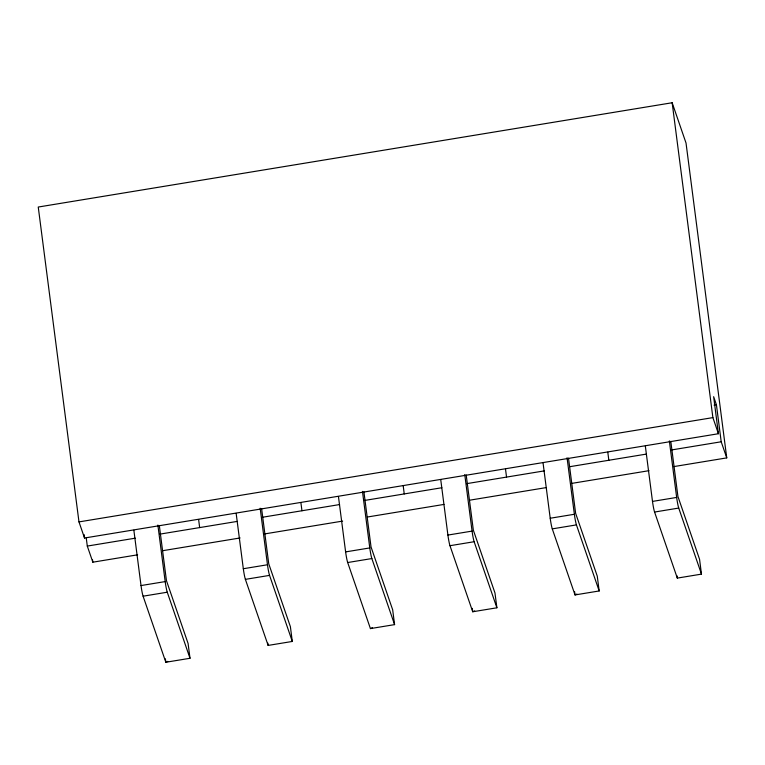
<?xml version="1.0" encoding="UTF-8"?>
<svg xmlns="http://www.w3.org/2000/svg" width="765" height="765" viewBox="0 0 765 765"><rect width="100%" height="100%" fill="white"/><g stroke="black" fill="none" stroke-linecap="round" stroke-linejoin="round"><path stroke-width="1.15" d="M167.784 661.39L165.833 662.251L143.093 596.193A8.186 0.631 80.7 0 1 141.018 585.56L133.865 530.212M338.455 496.552L345.617 551.9A8.186 0.631 80.7 0 0 347.683 562.533L370.423 628.591L372.373 627.73M474.673 610.9L472.722 611.761L449.973 545.703A8.186 0.631 80.7 0 1 447.908 535.07L440.745 479.722M576.963 594.07L575.022 594.931L552.273 528.873A8.186 0.631 80.7 0 1 550.207 518.24L543.045 462.882M726.75 457.891L686.023 143.026L672.158 102.749L38.25 207.038L78.977 521.902L84.523 538.015L718.431 433.726L713.64 396.681L716.413 404.733L721.204 441.778L726.75 457.891L673.726 466.612M714.07 405.125L716.413 404.733M78.977 521.902L712.884 417.614L718.431 433.726M86.244 537.967L87.296 546.076L135.281 538.178M159.866 534.133L237.284 521.395M261.974 517.331L339.584 504.565M364.274 500.501L441.874 487.735M466.564 483.671L544.173 470.905M570.04 466.65L646.291 454.104M670.876 450.059L721.204 441.778M87.296 546.076L92.842 562.189L137.614 554.816M162.362 550.752L240.124 537.958M264.872 533.884L342.634 521.089M367.382 517.016L443.968 504.422M469.892 500.157L546.478 487.554M571.216 483.48L648.988 470.685M141.018 585.56L165.183 581.591L157.877 525.058M261.611 508.658L268.745 563.795L290.384 626.631L292.297 641.452L268.132 645.421L245.383 579.363A8.186 0.631 80.7 0 1 243.318 568.73L267.482 564.761L260.167 508.228M345.617 551.9L369.782 547.931L362.467 491.398M447.908 535.07L472.072 531.101L464.757 474.568M550.207 518.24L574.372 514.271L567.056 457.738M670.79 441.338L677.924 496.475L699.564 559.311L701.476 574.123L677.312 578.101L654.563 512.043A8.186 0.631 80.7 0 1 652.497 501.41L676.662 497.432L669.346 440.898M143.093 596.193L167.258 592.215L189.997 658.283L165.833 662.251L165.393 658.837M245.383 579.363L269.548 575.385L292.297 641.452M347.683 562.533L371.847 558.555L394.587 624.623L370.423 628.591M449.973 545.703L474.137 541.725L496.887 607.793L472.722 611.761L472.282 608.347M552.273 528.873L576.437 524.895L599.177 590.962L575.022 594.931L574.572 591.517M654.563 512.043L678.727 508.065L701.476 574.123M672.158 102.749L712.884 417.614M677.015 575.825L677.312 578.101M645.335 446.052L652.497 501.41M607.793 452.163L608.835 460.262M599.177 590.962L597.264 576.141L575.624 513.305L568.5 458.168M505.493 468.993L506.545 477.092M496.887 607.793L494.974 592.971L473.334 530.135L466.201 474.998M403.203 485.823L404.245 493.932M394.587 624.623L392.675 609.801L371.035 546.965L363.911 491.828M300.903 502.653L301.955 510.762M267.836 643.145L268.132 645.421M236.156 513.382L243.318 568.73M198.613 519.483L199.655 527.592M189.997 658.283L188.085 643.461L166.445 580.625L159.321 525.488M92.536 559.817L92.842 562.189M84.074 534.544L84.523 538.015M371.847 558.555A8.186 0.631 80.7 0 1 369.782 547.931M474.137 541.725A8.186 0.631 80.7 0 1 472.072 531.101M678.727 508.065A8.186 0.631 80.7 0 1 676.662 497.432M576.437 524.895A8.186 0.631 80.7 0 1 574.372 514.271M167.258 592.215A8.186 0.631 80.7 0 1 165.183 581.591M269.548 575.385A8.186 0.631 80.7 0 1 267.482 564.761"/></g></svg>
